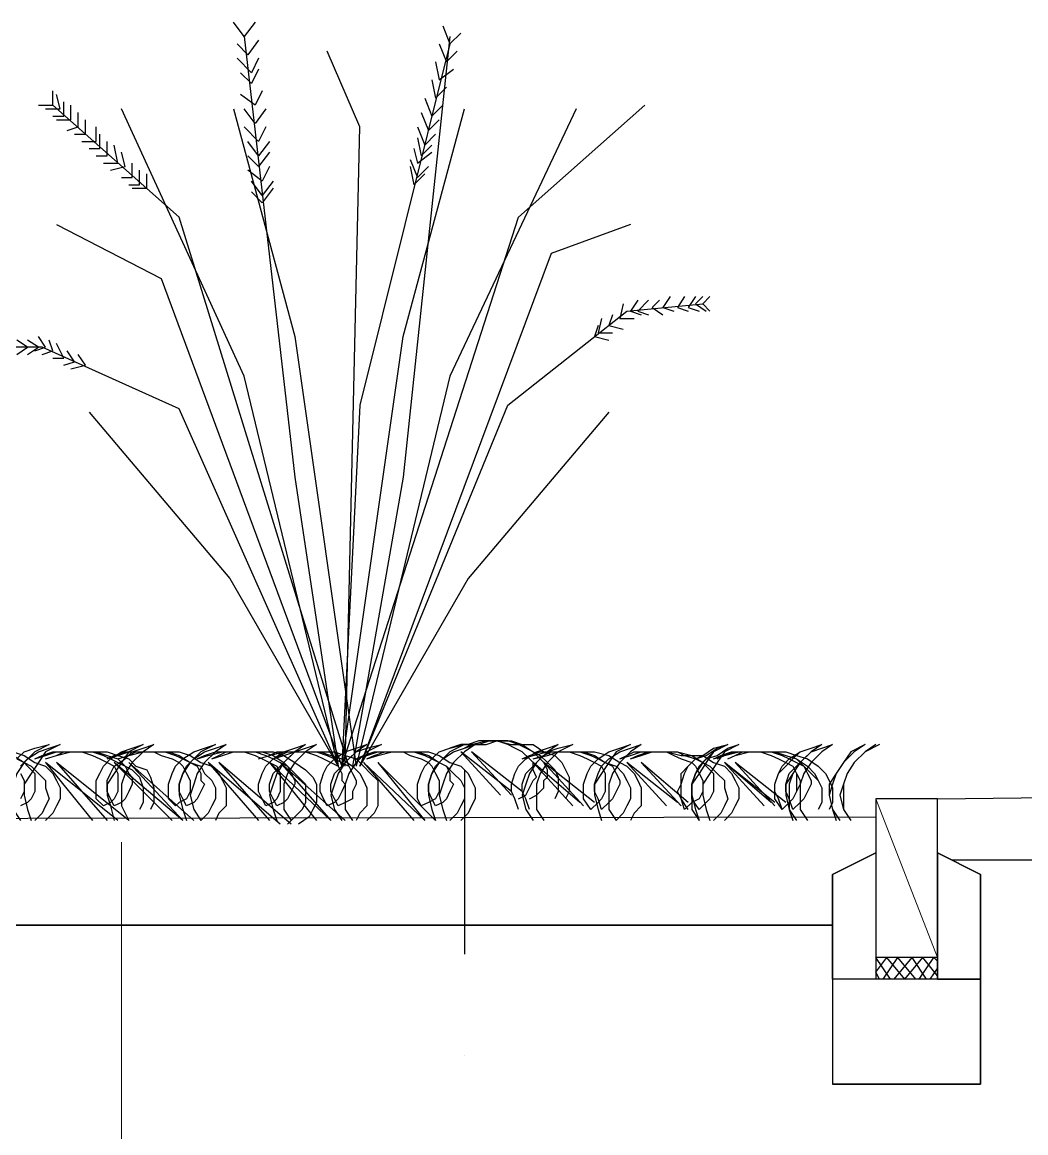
# Model space of a CAD drawing. Header units: inches. Extents: x 11 to 850, y 10 to 598.
# Drawn here: x 389.8 to 407.88, y 455.81 to 475.81 of the extents above; entities that cross this region are included whole.
import ezdxf

# ---------------------------------------------------------------- set-up
doc = ezdxf.new("R2010")
doc.units = ezdxf.units.IN
doc.header["$MEASUREMENT"] = 0
doc.layers.add('PDF_Geometry', color=7, linetype='Continuous')

msp = doc.modelspace()

# ---------------------------------------------------------------- linework, layer by layer
at = {"layer": 'PDF_Geometry', "color": 3, "lineweight": 25}
for points in [[(393.994, 475.809), (393.799, 475.549), (393.604, 475.809)], [(397.376, 475.744), (397.506, 475.419), (397.701, 475.614)], [(394.059, 475.484), (393.864, 475.224), (393.669, 475.419)], [(393.799, 475.549), (394.71, 467.615), (395.49, 462.412)], [(397.506, 475.419), (395.88, 468.915), (395.555, 462.412), (396.661, 470.151), (397.766, 474.248)], [(397.506, 475.549), (396.661, 467.615), (395.75, 462.412)], [(397.311, 475.419), (397.441, 475.094), (397.636, 475.289)], [(395.62, 462.412), (395.88, 473.923), (395.295, 475.289)], [(394.059, 475.159), (393.929, 474.899), (393.669, 475.159)], [(397.246, 475.094), (397.311, 474.769), (397.571, 474.964)], [(394.059, 474.964), (393.929, 474.704), (393.734, 474.899)], [(397.181, 474.769), (397.246, 474.443), (397.441, 474.639)], [(390.092, 474.313), (390.352, 474.313), (390.352, 474.574)], [(394.124, 474.574), (393.994, 474.313), (393.734, 474.508)], [(390.222, 474.248), (390.482, 474.248), (390.417, 474.508)], [(390.352, 474.118), (390.547, 474.118), (390.547, 474.378)], [(397.051, 474.443), (397.181, 474.118), (397.376, 474.313)], [(395.685, 462.412), (392.628, 472.297), (390.352, 474.313)], [(390.417, 474.053), (390.677, 474.053), (390.677, 474.313)], [(390.612, 473.858), (390.807, 473.923), (390.807, 474.183)], [(391.003, 468.785), (393.539, 465.794), (395.49, 462.412), (393.799, 469.436), (391.588, 474.248)], [(393.604, 474.248), (394.71, 470.151), (395.815, 462.412)], [(394.189, 474.248), (393.994, 473.988), (393.799, 474.248)], [(395.555, 462.412), (398.742, 472.297), (401.018, 474.313)], [(399.782, 474.248), (397.506, 469.436), (395.815, 462.412)], [(396.986, 474.183), (397.116, 473.858), (397.311, 474.053)], [(390.742, 473.793), (390.937, 473.793), (390.937, 474.053)], [(390.872, 473.663), (391.133, 473.663), (391.133, 473.923)], [(391.003, 473.533), (391.198, 473.533), (391.198, 473.793)], [(394.189, 473.923), (394.059, 473.663), (393.799, 473.923)], [(396.921, 473.923), (397.051, 473.598), (397.246, 473.793)], [(391.133, 473.403), (391.328, 473.403), (391.328, 473.663)], [(391.263, 473.273), (391.523, 473.273), (391.458, 473.598)], [(394.254, 473.663), (394.059, 473.403), (393.864, 473.663)], [(396.921, 473.728), (396.986, 473.403), (397.181, 473.598)], [(391.393, 473.143), (391.653, 473.208), (391.588, 473.468)], [(394.254, 473.468), (394.059, 473.208), (393.864, 473.403)], [(396.856, 473.533), (396.921, 473.273), (397.181, 473.468)], [(391.588, 473.013), (391.783, 473.013), (391.783, 473.273)], [(394.254, 473.208), (394.124, 472.948), (393.864, 473.143)], [(396.791, 473.338), (396.921, 473.013), (397.116, 473.208)], [(396.791, 473.208), (396.856, 472.883), (397.051, 473.078)], [(391.718, 472.883), (391.913, 472.883), (391.913, 473.143)], [(391.783, 472.818), (392.043, 472.818), (392.043, 473.078)], [(394.319, 472.948), (394.124, 472.687), (393.929, 472.948)], [(394.319, 472.818), (394.124, 472.557), (393.929, 472.753)], [(390.417, 472.167), (392.303, 471.192), (395.555, 462.412)], [(400.758, 472.167), (399.327, 471.647), (395.88, 462.412)], [(400.888, 470.801), (400.758, 470.606), (400.953, 470.541)], [(401.083, 470.801), (400.888, 470.606), (401.083, 470.541)], [(401.278, 470.801), (401.148, 470.671), (401.343, 470.541)], [(401.473, 470.867), (401.343, 470.671), (401.538, 470.606)], [(401.733, 470.867), (401.603, 470.671), (401.798, 470.606)], [(401.929, 470.867), (401.798, 470.671), (401.994, 470.606)], [(402.059, 470.867), (401.929, 470.736), (402.124, 470.606)], [(402.189, 470.867), (402.059, 470.736), (402.189, 470.606)], [(400.368, 468.785), (397.831, 465.794), (395.88, 462.412), (398.547, 468.915), (400.693, 470.606), (402.059, 470.736)], [(400.628, 470.736), (400.563, 470.476), (400.823, 470.476)], [(400.238, 470.476), (400.173, 470.216), (400.433, 470.216)], [(400.433, 470.541), (400.368, 470.346), (400.628, 470.281)], [(400.173, 470.346), (400.108, 470.151), (400.368, 470.086)], [(389.702, 469.826), (389.897, 469.956), (389.702, 470.086)], [(389.897, 469.826), (390.092, 469.956), (389.897, 470.086)], [(390.027, 469.891), (390.222, 469.956), (390.092, 470.151)], [(390.157, 469.826), (390.352, 469.891), (390.287, 470.086)], [(390.352, 469.761), (390.547, 469.761), (390.417, 470.021)], [(395.49, 462.412), (392.628, 468.85), (390.157, 469.956), (389.377, 469.956)], [(390.547, 469.631), (390.742, 469.696), (390.612, 469.891)], [(390.677, 469.566), (390.937, 469.631), (390.807, 469.826)], [(390.287, 462.802), (390.027, 462.672), (389.832, 462.477), (389.702, 462.282), (389.637, 462.087), (389.637, 461.892), (389.637, 461.631), (389.767, 461.436)], [(389.702, 462.542), (389.832, 462.672), (390.027, 462.737), (390.287, 462.802)], [(389.767, 462.412), (389.897, 462.542), (390.092, 462.672), (390.287, 462.737), (390.482, 462.802)], [(390.482, 462.802), (390.222, 462.672), (390.092, 462.477), (389.962, 462.282), (389.832, 462.087), (389.832, 461.892), (389.897, 461.631), (389.962, 461.436)], [(390.027, 462.542), (390.157, 462.607), (390.352, 462.672), (390.547, 462.672), (390.677, 462.672), (390.872, 462.672), (391.068, 462.607), (391.198, 462.542), (391.328, 462.477), (391.458, 462.412), (391.523, 462.282), (391.523, 462.217), (391.523, 462.087), (391.523, 461.957), (391.458, 461.827), (391.393, 461.761), (391.263, 461.696), (391.133, 461.827), (391.133, 461.957), (391.133, 462.152), (391.198, 462.282), (391.263, 462.412), (391.393, 462.542), (391.588, 462.672), (391.783, 462.737), (391.978, 462.802)], [(390.222, 462.542), (390.417, 462.607), (390.547, 462.672), (390.742, 462.672), (390.937, 462.672), (391.068, 462.672), (391.263, 462.607), (391.393, 462.542), (391.523, 462.477), (391.653, 462.412), (391.718, 462.282), (391.783, 462.217), (391.783, 462.087), (391.718, 461.957), (391.653, 461.827), (391.588, 461.761), (391.458, 461.696), (391.393, 461.827), (391.328, 461.957), (391.328, 462.152), (391.393, 462.282), (391.458, 462.412), (391.653, 462.542), (391.783, 462.672), (391.978, 462.737), (392.173, 462.802), (391.978, 462.672), (391.783, 462.477), (391.653, 462.282), (391.588, 462.087), (391.588, 461.892), (391.588, 461.696), (391.718, 461.436), (390.417, 462.477), (391.328, 461.436)], [(391.328, 462.542), (391.458, 462.607), (391.653, 462.672), (391.783, 462.672), (391.978, 462.672), (392.173, 462.672), (392.303, 462.607), (392.498, 462.542), (392.628, 462.477), (392.693, 462.412), (392.758, 462.282), (392.823, 462.152), (392.823, 462.087), (392.823, 461.957), (392.758, 461.827), (392.628, 461.761), (392.563, 461.696), (392.433, 461.827), (392.433, 461.957), (392.433, 462.087), (392.498, 462.282), (392.563, 462.412), (392.693, 462.542), (392.889, 462.672), (393.084, 462.737), (393.279, 462.802)], [(391.978, 462.802), (391.718, 462.672), (391.588, 462.477), (391.458, 462.282), (391.328, 462.087), (391.328, 461.892), (391.393, 461.696), (391.458, 461.436)], [(391.523, 462.542), (391.718, 462.607), (391.848, 462.672), (392.043, 462.672), (392.173, 462.672), (392.368, 462.672), (392.563, 462.607), (392.693, 462.542), (392.823, 462.477), (392.954, 462.412), (393.019, 462.282), (393.019, 462.152), (393.084, 462.087), (393.019, 461.957), (392.954, 461.827), (392.889, 461.761), (392.758, 461.696), (392.693, 461.827), (392.628, 461.957), (392.628, 462.087), (392.693, 462.282), (392.758, 462.412), (392.889, 462.542), (393.084, 462.672), (393.279, 462.737), (393.474, 462.802)], [(393.279, 462.802), (393.019, 462.672), (392.823, 462.477), (392.693, 462.282), (392.628, 462.087), (392.628, 461.892), (392.693, 461.631), (392.758, 461.436)], [(393.474, 462.802), (393.279, 462.672), (393.084, 462.477), (392.954, 462.282), (392.889, 462.087), (392.823, 461.892), (392.889, 461.631), (393.019, 461.436)], [(392.954, 462.542), (393.084, 462.607), (393.279, 462.672), (393.474, 462.672), (393.604, 462.672), (393.799, 462.672), (393.994, 462.607), (394.124, 462.542), (394.254, 462.477), (394.384, 462.412), (394.449, 462.282), (394.449, 462.152), (394.449, 462.087), (394.449, 461.957), (394.384, 461.827), (394.319, 461.761), (394.189, 461.696), (394.124, 461.827), (394.059, 461.957), (394.059, 462.087), (394.124, 462.282), (394.189, 462.412), (394.319, 462.542), (394.514, 462.672), (394.71, 462.737), (394.905, 462.802)], [(393.214, 462.542), (393.344, 462.607), (393.474, 462.672), (393.669, 462.672), (393.864, 462.672), (393.994, 462.672), (394.189, 462.607), (394.319, 462.542), (394.449, 462.477), (394.58, 462.412), (394.645, 462.282), (394.71, 462.152), (394.71, 462.087), (394.645, 461.957), (394.58, 461.827), (394.514, 461.761), (394.384, 461.696), (394.319, 461.827), (394.254, 461.957), (394.254, 462.087), (394.319, 462.282), (394.449, 462.412), (394.58, 462.542), (394.71, 462.672), (394.905, 462.737), (395.1, 462.802)], [(394.059, 462.542), (394.254, 462.607), (394.384, 462.672), (394.579, 462.672), (394.71, 462.672), (394.905, 462.672), (395.1, 462.607), (395.23, 462.542), (395.36, 462.477), (395.49, 462.412), (395.555, 462.282), (395.555, 462.152), (395.62, 462.087), (395.555, 461.957), (395.49, 461.827), (395.425, 461.761), (395.295, 461.696), (395.23, 461.827), (395.165, 461.957), (395.165, 462.087), (395.23, 462.282), (395.295, 462.412), (395.425, 462.542), (395.62, 462.672), (395.815, 462.737), (396.01, 462.802)], [(394.905, 462.802), (394.71, 462.672), (394.514, 462.477), (394.384, 462.282), (394.319, 462.087), (394.254, 461.892), (394.319, 461.631), (394.384, 461.436)], [(394.319, 462.542), (394.449, 462.607), (394.579, 462.672), (394.775, 462.672), (394.97, 462.672), (395.1, 462.672), (395.295, 462.607), (395.425, 462.542), (395.555, 462.477), (395.685, 462.412), (395.75, 462.282), (395.815, 462.152), (395.815, 462.087), (395.75, 461.957), (395.75, 461.827), (395.62, 461.761), (395.49, 461.696), (395.425, 461.827), (395.36, 461.957), (395.36, 462.087), (395.425, 462.282), (395.555, 462.412), (395.685, 462.542), (395.815, 462.672), (396.01, 462.737), (396.27, 462.802)], [(395.1, 462.802), (394.905, 462.672), (394.71, 462.477), (394.58, 462.282), (394.514, 462.087), (394.514, 461.892), (394.514, 461.631), (394.645, 461.436)], [(396.01, 462.802), (395.815, 462.672), (395.62, 462.477), (395.49, 462.282), (395.425, 462.087), (395.36, 461.892), (395.425, 461.631), (395.555, 461.436)], [(396.27, 462.802), (396.01, 462.672), (395.815, 462.477), (395.685, 462.282), (395.62, 462.087), (395.62, 461.892), (395.62, 461.631), (395.75, 461.436)], [(395.815, 462.542), (395.945, 462.607), (396.14, 462.672), (396.27, 462.672), (396.466, 462.672), (396.661, 462.672), (396.791, 462.607), (396.986, 462.542), (397.116, 462.477), (397.181, 462.412), (397.246, 462.282), (397.311, 462.152), (397.311, 462.087), (397.311, 461.957), (397.246, 461.827), (397.116, 461.761), (396.986, 461.696), (396.921, 461.827), (396.921, 461.957), (396.921, 462.087), (396.986, 462.282), (397.051, 462.412), (397.181, 462.542), (397.311, 462.672), (397.506, 462.737), (397.766, 462.802)], [(396.01, 462.542), (396.14, 462.607), (396.335, 462.672), (396.531, 462.672), (396.661, 462.672), (396.856, 462.672), (397.051, 462.607), (397.181, 462.542), (397.311, 462.477), (397.441, 462.412), (397.506, 462.282), (397.506, 462.152), (397.571, 462.087), (397.506, 461.957), (397.441, 461.827), (397.376, 461.761), (397.246, 461.696), (397.181, 461.827), (397.116, 461.957), (397.116, 462.087), (397.181, 462.282), (397.246, 462.412), (397.376, 462.542), (397.571, 462.672), (397.766, 462.737), (397.961, 462.802)], [(397.766, 462.802), (397.506, 462.672), (397.311, 462.477), (397.181, 462.282), (397.116, 462.087), (397.116, 461.892), (397.181, 461.631), (397.246, 461.436)], [(397.961, 462.802), (397.766, 462.672), (397.571, 462.477), (397.441, 462.282), (397.376, 462.087), (397.311, 461.892), (397.376, 461.631), (397.441, 461.436)], [(398.742, 461.827), (398.872, 461.892), (398.937, 462.022), (399.002, 462.152), (399.067, 462.217), (399.002, 462.347), (399.002, 462.477), (398.937, 462.542), (398.807, 462.672), (398.677, 462.737), (398.547, 462.802), (398.352, 462.867), (398.156, 462.867), (398.026, 462.867), (397.831, 462.802), (397.701, 462.802), (397.506, 462.737)], [(397.506, 462.737), (397.701, 462.802), (397.896, 462.802), (398.156, 462.867), (398.352, 462.867), (398.612, 462.802), (398.807, 462.802), (399.002, 462.672), (399.132, 462.607), (399.262, 462.477), (399.392, 462.347), (399.457, 462.217), (399.457, 462.087), (399.457, 461.957), (399.392, 461.827)], [(398.937, 461.827), (399.067, 461.892), (399.197, 462.022), (399.197, 462.152), (399.262, 462.217), (399.262, 462.347), (399.197, 462.477), (399.132, 462.542), (399.002, 462.672), (398.872, 462.737), (398.742, 462.802), (398.547, 462.867), (398.417, 462.867), (398.221, 462.867), (398.026, 462.802), (397.896, 462.802), (397.766, 462.737)], [(397.766, 462.737), (397.961, 462.802), (398.156, 462.802), (398.352, 462.867), (398.612, 462.867), (398.807, 462.802), (399.002, 462.802), (399.197, 462.672), (399.392, 462.607), (399.522, 462.477), (399.587, 462.347), (399.652, 462.217), (399.652, 462.087), (399.652, 461.957), (399.587, 461.827)], [(398.742, 461.631), (398.677, 461.827), (398.612, 461.957), (398.612, 462.087), (398.677, 462.282), (398.742, 462.412), (398.872, 462.542), (399.067, 462.672), (399.262, 462.737), (399.457, 462.802)], [(398.807, 462.542), (398.937, 462.607), (399.132, 462.672), (399.327, 462.672), (399.457, 462.672), (399.652, 462.672), (399.847, 462.607), (399.977, 462.542), (400.108, 462.477), (400.238, 462.412), (400.303, 462.282), (400.303, 462.152), (400.303, 462.087), (400.303, 461.957), (400.238, 461.827), (400.173, 461.761), (400.043, 461.631), (399.912, 461.827), (399.912, 461.957), (399.912, 462.087), (399.977, 462.282), (400.043, 462.412), (400.173, 462.542), (400.368, 462.672), (400.563, 462.737), (400.758, 462.802)], [(399.457, 462.802), (399.262, 462.672), (399.067, 462.477), (398.937, 462.282), (398.872, 462.087), (398.807, 461.892), (398.872, 461.631), (399.002, 461.436)], [(398.937, 461.631), (398.872, 461.827), (398.807, 461.957), (398.807, 462.087), (398.872, 462.282), (399.002, 462.412), (399.132, 462.542), (399.262, 462.672), (399.457, 462.737), (399.717, 462.802)], [(399.002, 462.542), (399.197, 462.607), (399.327, 462.672), (399.522, 462.672), (399.717, 462.672), (399.847, 462.672), (400.043, 462.607), (400.173, 462.542), (400.303, 462.477), (400.433, 462.412), (400.498, 462.282), (400.563, 462.152), (400.563, 462.087), (400.498, 461.957), (400.433, 461.827), (400.368, 461.761), (400.238, 461.631), (400.173, 461.827), (400.108, 461.957), (400.108, 462.087), (400.173, 462.282), (400.238, 462.412), (400.368, 462.542), (400.563, 462.672), (400.758, 462.737), (400.953, 462.802)], [(399.717, 462.802), (399.457, 462.672), (399.262, 462.477), (399.132, 462.282), (399.067, 462.087), (399.067, 461.892), (399.067, 461.631), (399.197, 461.436)], [(400.758, 462.802), (400.498, 462.672), (400.368, 462.477), (400.238, 462.282), (400.108, 462.087), (400.108, 461.892), (400.173, 461.631), (400.238, 461.436)], [(400.953, 462.802), (400.758, 462.672), (400.563, 462.477), (400.433, 462.282), (400.368, 462.087), (400.368, 461.892), (400.368, 461.631), (400.498, 461.436)], [(400.563, 462.542), (400.693, 462.607), (400.823, 462.672), (401.018, 462.672), (401.213, 462.672), (401.408, 462.672), (401.538, 462.607), (401.668, 462.542), (401.863, 462.477), (401.929, 462.412), (401.994, 462.282), (402.059, 462.152), (402.059, 462.087), (402.059, 461.957), (401.994, 461.827), (401.863, 461.761), (401.733, 461.631), (401.668, 461.827), (401.603, 461.957), (401.668, 462.087), (401.668, 462.282), (401.798, 462.412), (401.929, 462.542), (402.059, 462.607), (402.254, 462.737), (402.514, 462.802)], [(400.758, 462.542), (400.888, 462.607), (401.083, 462.672), (401.213, 462.672), (401.408, 462.672), (401.603, 462.672), (401.733, 462.607), (401.929, 462.542), (402.059, 462.477), (402.124, 462.412), (402.254, 462.282), (402.254, 462.152), (402.254, 462.087), (402.254, 461.957), (402.189, 461.827), (402.124, 461.761), (401.994, 461.631), (401.864, 461.827), (401.864, 461.957), (401.864, 462.087), (401.929, 462.282), (401.994, 462.412), (402.124, 462.542), (402.319, 462.607), (402.514, 462.737), (402.709, 462.802)], [(401.798, 461.631), (401.668, 461.827), (401.668, 461.957), (401.668, 462.087), (401.733, 462.282), (401.798, 462.412), (401.929, 462.542), (402.124, 462.607), (402.319, 462.737), (402.514, 462.802), (402.254, 462.672), (402.124, 462.477), (401.994, 462.282), (401.864, 462.087), (401.864, 461.892), (401.929, 461.631), (401.994, 461.436)], [(402.514, 462.802), (402.254, 462.672), (402.059, 462.477), (401.929, 462.282), (401.863, 462.087), (401.863, 461.892), (401.863, 461.631), (401.994, 461.436)], [(402.709, 462.802), (402.449, 462.672), (402.319, 462.477), (402.189, 462.282), (402.059, 462.087), (402.059, 461.892), (402.124, 461.631), (402.189, 461.436)], [(402.254, 462.542), (402.384, 462.607), (402.579, 462.672), (402.774, 462.672), (402.904, 462.672), (403.099, 462.672), (403.294, 462.607), (403.424, 462.542), (403.554, 462.477), (403.684, 462.412), (403.75, 462.282), (403.75, 462.152), (403.75, 462.087), (403.75, 461.957), (403.684, 461.827), (403.619, 461.761), (403.489, 461.631), (403.359, 461.827), (403.359, 461.957), (403.359, 462.087), (403.424, 462.282), (403.489, 462.412), (403.619, 462.542), (403.815, 462.672), (404.01, 462.737), (404.205, 462.802)], [(402.319, 462.542), (402.449, 462.607), (402.579, 462.672), (402.774, 462.672), (402.969, 462.672), (403.099, 462.672), (403.294, 462.607), (403.424, 462.542), (403.554, 462.477), (403.684, 462.412), (403.75, 462.282), (403.815, 462.152), (403.815, 462.087), (403.75, 461.957), (403.684, 461.827), (403.619, 461.761), (403.489, 461.631), (403.424, 461.827), (403.359, 461.957), (403.359, 462.087), (403.424, 462.282), (403.554, 462.412), (403.684, 462.542), (403.815, 462.672), (404.01, 462.737), (404.205, 462.802)], [(402.514, 462.542), (402.644, 462.607), (402.774, 462.672), (402.969, 462.672), (403.164, 462.672), (403.294, 462.672), (403.489, 462.607), (403.619, 462.542), (403.75, 462.477), (403.88, 462.412), (403.945, 462.282), (404.01, 462.152), (404.01, 462.087), (403.945, 461.957), (403.88, 461.827), (403.815, 461.761), (403.684, 461.631), (403.619, 461.827), (403.554, 461.957), (403.554, 462.087), (403.619, 462.282), (403.75, 462.412), (403.88, 462.542), (404.01, 462.672), (404.205, 462.737), (404.4, 462.802)], [(404.205, 462.802), (404.01, 462.672), (403.815, 462.477), (403.684, 462.282), (403.554, 462.087), (403.554, 461.892), (403.619, 461.631), (403.684, 461.436)], [(404.205, 462.802), (404.01, 462.672), (403.815, 462.477), (403.684, 462.282), (403.619, 462.087), (403.619, 461.892), (403.619, 461.631), (403.75, 461.436)], [(404.4, 462.802), (404.205, 462.672), (404.01, 462.477), (403.88, 462.282), (403.815, 462.087), (403.815, 461.892), (403.815, 461.631), (403.945, 461.436)], [(404.985, 462.802), (404.725, 462.672), (404.595, 462.477), (404.465, 462.282), (404.335, 462.087), (404.335, 461.892), (404.4, 461.631), (404.465, 461.436)], [(404.985, 462.802), (404.79, 462.672), (404.595, 462.477), (404.465, 462.282), (404.4, 462.087), (404.335, 461.892), (404.4, 461.631), (404.53, 461.436)], [(405.18, 462.802), (404.985, 462.672), (404.79, 462.477), (404.66, 462.282), (404.595, 462.087), (404.53, 461.892), (404.595, 461.631), (404.725, 461.436)], [(405.245, 462.802), (404.985, 462.672), (404.79, 462.477), (404.66, 462.282), (404.595, 462.087), (404.595, 461.892), (404.595, 461.631), (404.725, 461.436)], [(388.336, 462.542), (388.531, 462.607), (388.726, 462.672), (388.986, 462.672), (389.182, 462.672), (389.442, 462.672), (389.637, 462.607), (389.832, 462.477), (389.962, 462.412), (390.092, 462.282), (390.222, 462.152), (390.222, 462.022), (390.287, 461.827), (390.222, 461.696), (390.157, 461.566), (390.027, 461.436)], [(388.531, 462.542), (388.726, 462.607), (388.921, 462.672), (389.182, 462.672), (389.377, 462.672), (389.637, 462.672), (389.832, 462.607), (390.027, 462.477), (390.222, 462.412), (390.352, 462.282), (390.417, 462.152), (390.482, 462.022), (390.482, 461.827), (390.417, 461.696), (390.352, 461.566), (390.222, 461.436)], [(390.027, 462.542), (390.222, 462.607), (390.417, 462.672), (390.677, 462.672), (390.872, 462.672), (391.133, 462.672), (391.328, 462.607), (391.523, 462.542), (391.653, 462.412), (391.783, 462.347), (391.913, 462.217), (391.978, 462.022), (391.978, 461.892), (391.978, 461.761), (391.913, 461.631)], [(390.222, 462.542), (390.417, 462.607), (390.677, 462.672), (390.872, 462.672), (391.068, 462.672), (391.328, 462.672), (391.523, 462.607), (391.718, 462.542), (391.848, 462.412), (392.043, 462.347), (392.108, 462.217), (392.173, 462.022), (392.173, 461.892), (392.173, 461.761), (392.108, 461.631)], [(391.328, 462.542), (391.523, 462.607), (391.718, 462.672), (391.978, 462.672), (392.173, 462.672), (392.433, 462.672), (392.628, 462.607), (392.823, 462.477), (393.019, 462.412), (393.084, 462.282), (393.214, 462.152), (393.279, 462.022), (393.279, 461.827), (393.214, 461.696), (393.149, 461.566), (393.019, 461.436)], [(391.523, 462.542), (391.718, 462.607), (391.978, 462.672), (392.173, 462.672), (392.433, 462.672), (392.628, 462.672), (392.823, 462.607), (393.019, 462.477), (393.214, 462.412), (393.344, 462.282), (393.409, 462.152), (393.474, 462.022), (393.474, 461.827), (393.474, 461.696), (393.344, 461.566), (393.279, 461.436)], [(392.954, 462.542), (393.149, 462.607), (393.409, 462.672), (393.669, 462.672), (393.864, 462.672), (394.124, 462.672), (394.319, 462.607), (394.514, 462.477), (394.645, 462.347), (394.775, 462.217), (394.905, 462.087), (394.905, 461.957), (394.905, 461.761), (394.84, 461.631), (394.71, 461.501), (394.579, 461.371)], [(393.214, 462.542), (393.409, 462.607), (393.604, 462.672), (393.864, 462.672), (394.124, 462.672), (394.319, 462.672), (394.514, 462.607), (394.71, 462.477), (394.905, 462.347), (395.035, 462.217), (395.1, 462.087), (395.1, 461.957), (395.1, 461.761), (395.035, 461.631), (394.97, 461.501), (394.775, 461.371)], [(394.059, 462.542), (394.254, 462.607), (394.514, 462.672), (394.71, 462.672), (394.97, 462.672), (395.165, 462.672), (395.36, 462.607), (395.555, 462.542), (395.75, 462.412), (395.88, 462.282), (395.945, 462.152), (396.01, 462.022), (396.01, 461.827), (396.01, 461.696), (395.88, 461.566), (395.815, 461.436)], [(394.319, 462.542), (394.514, 462.607), (394.71, 462.672), (394.97, 462.672), (395.165, 462.672), (395.425, 462.672), (395.62, 462.607), (395.815, 462.542), (395.945, 462.412), (396.075, 462.282), (396.205, 462.152), (396.205, 462.022), (396.205, 461.827), (396.205, 461.696), (396.14, 461.566), (396.01, 461.436)], [(395.815, 462.542), (396.01, 462.607), (396.205, 462.672), (396.466, 462.672), (396.661, 462.672), (396.921, 462.672), (397.116, 462.607), (397.311, 462.477), (397.441, 462.412), (397.571, 462.282), (397.701, 462.152), (397.766, 462.022), (397.766, 461.827), (397.701, 461.696), (397.636, 461.566), (397.506, 461.436)], [(396.01, 462.542), (396.205, 462.607), (396.466, 462.672), (396.661, 462.672), (396.921, 462.672), (397.116, 462.672), (397.311, 462.607), (397.506, 462.477), (397.701, 462.412), (397.831, 462.282), (397.896, 462.152), (397.961, 462.022), (397.961, 461.827), (397.896, 461.696), (397.831, 461.566), (397.701, 461.436)], [(398.612, 461.957), (397.701, 462.672)], [(397.701, 462.672), (398.417, 461.892)], [(398.807, 461.957), (397.896, 462.672)], [(397.896, 462.672), (398.612, 461.892)], [(398.807, 462.542), (399.002, 462.607), (399.262, 462.672), (399.457, 462.672), (399.717, 462.672), (399.912, 462.672), (400.108, 462.607), (400.303, 462.477), (400.498, 462.412), (400.628, 462.282), (400.693, 462.152), (400.758, 462.022), (400.758, 461.827), (400.693, 461.696), (400.628, 461.566), (400.498, 461.436)], [(399.002, 462.542), (399.262, 462.607), (399.457, 462.672), (399.652, 462.672), (399.912, 462.672), (400.108, 462.672), (400.368, 462.607), (400.563, 462.477), (400.693, 462.412), (400.823, 462.282), (400.888, 462.152), (400.953, 462.022), (400.953, 461.827), (400.953, 461.696), (400.823, 461.566), (400.758, 461.436)], [(400.563, 462.542), (400.758, 462.607), (400.953, 462.672), (401.213, 462.672), (401.408, 462.672), (401.668, 462.607), (401.863, 462.607), (402.059, 462.477), (402.189, 462.412), (402.319, 462.282), (402.449, 462.152), (402.449, 462.022), (402.514, 461.827), (402.449, 461.696), (402.384, 461.566), (402.254, 461.436)], [(400.758, 462.542), (400.953, 462.607), (401.148, 462.672), (401.408, 462.672), (401.603, 462.672), (401.864, 462.607), (402.059, 462.607), (402.254, 462.477), (402.449, 462.412), (402.579, 462.282), (402.644, 462.152), (402.709, 462.022), (402.709, 461.827), (402.644, 461.696), (402.579, 461.566), (402.449, 461.436)], [(402.254, 462.542), (402.449, 462.607), (402.644, 462.672), (402.904, 462.672), (403.099, 462.672), (403.359, 462.672), (403.554, 462.607), (403.75, 462.542), (403.88, 462.412), (404.01, 462.282), (404.14, 462.152), (404.205, 462.022), (404.205, 461.892), (404.205, 461.761), (404.14, 461.631)], [(402.319, 462.542), (402.449, 462.607), (402.709, 462.672), (402.904, 462.672), (403.164, 462.672), (403.359, 462.672), (403.554, 462.607), (403.75, 462.542), (403.945, 462.412), (404.075, 462.282), (404.14, 462.152), (404.205, 462.022), (404.205, 461.892), (404.205, 461.761), (404.14, 461.631)], [(402.514, 462.542), (402.644, 462.607), (402.904, 462.672), (403.099, 462.672), (403.359, 462.672), (403.554, 462.672), (403.75, 462.607), (403.945, 462.542), (404.14, 462.412), (404.27, 462.282), (404.335, 462.152), (404.4, 462.022), (404.4, 461.892), (404.4, 461.761), (404.335, 461.631)], [(389.702, 462.542), (389.832, 462.477), (389.897, 462.412), (390.027, 462.282), (390.027, 462.152), (390.027, 462.087), (390.027, 461.957), (389.962, 461.827), (389.897, 461.761), (389.767, 461.696)], [(391.523, 461.436), (390.222, 462.477)], [(390.222, 462.477), (391.068, 461.436)], [(392.693, 461.436), (391.458, 462.477)], [(391.458, 462.477), (392.498, 461.436)], [(392.889, 461.436), (391.718, 462.477)], [(391.718, 462.477), (392.693, 461.436)], [(394.449, 461.371), (393.149, 462.477)], [(393.149, 462.477), (394.059, 461.436)], [(394.645, 461.371), (393.344, 462.477)], [(393.344, 462.477), (394.254, 461.436)], [(395.36, 461.436), (394.254, 462.477)], [(394.254, 462.477), (395.1, 461.436)], [(395.62, 461.436), (394.449, 462.477)], [(394.449, 462.477), (395.36, 461.436)], [(397.051, 461.436), (395.945, 462.477)], [(395.945, 462.477), (396.856, 461.436)], [(397.246, 461.436), (396.205, 462.477)], [(396.205, 462.477), (397.051, 461.436)], [(399.847, 461.761), (399.002, 462.477)], [(399.002, 462.477), (399.717, 461.696)], [(400.108, 461.761), (399.197, 462.477)], [(399.197, 462.477), (399.912, 461.696)], [(401.603, 461.761), (400.693, 462.477)], [(400.693, 462.477), (401.408, 461.696)], [(401.798, 461.761), (400.953, 462.477)], [(400.953, 462.477), (401.668, 461.696)], [(403.294, 461.761), (402.449, 462.477)], [(402.449, 462.477), (403.164, 461.696)], [(403.359, 461.761), (402.449, 462.477)], [(402.449, 462.477), (403.164, 461.696)], [(403.554, 461.761), (402.644, 462.477)], [(402.644, 462.477), (403.359, 461.696)], [(389.767, 462.282), (389.832, 462.152), (389.832, 462.087), (389.832, 461.957), (389.767, 461.827)], [(363.167, 461.436), (405.18, 461.501)], [(363.883, 459.55), (404.4, 459.55)]]:
    msp.add_lwpolyline(points, dxfattribs=at)
at = {"layer": 'PDF_Geometry', "lineweight": 25}
for points in [[(397.766, 462.347), (397.766, 459.03)], [(405.766, 461.827), (405.18, 461.827)], [(405.18, 461.827), (405.18, 459.94)], [(406.286, 459.94), (406.286, 461.826), (405.766, 461.826)], [(405.18, 460.851), (404.4, 460.461), (404.4, 458.575)], [(405.18, 460.851), (405.18, 458.575), (404.4, 458.575), (404.4, 460.461), (405.18, 460.851)], [(406.286, 460.851), (407.066, 460.461)], [(406.286, 460.851), (406.286, 458.575), (407.066, 458.575), (407.066, 460.461), (406.286, 460.851)], [(407.066, 460.461), (407.066, 459.745)], [(405.18, 459.94), (405.18, 458.575)], [(406.286, 458.575), (406.286, 459.94)], [(407.066, 459.745), (407.066, 456.689)], [(405.766, 458.965), (405.18, 458.965)], [(405.18, 458.965), (405.18, 458.965)], [(405.18, 458.705), (405.375, 458.965)], [(405.44, 458.575), (405.18, 458.965), (405.18, 458.965)], [(405.31, 458.575), (405.571, 458.965)], [(405.701, 458.575), (405.375, 458.965)], [(405.506, 458.575), (405.831, 458.965)], [(405.896, 458.575), (405.571, 458.965)], [(405.701, 458.575), (406.026, 458.965)], [(406.286, 458.965), (405.766, 458.965)], [(406.091, 458.575), (405.831, 458.965)], [(405.961, 458.575), (406.221, 458.965)], [(406.286, 458.64), (406.026, 458.965)], [(406.156, 458.575), (406.286, 458.77)], [(406.286, 458.9), (406.221, 458.965)], [(405.18, 458.575), (404.4, 458.575), (404.4, 456.689)], [(404.4, 458.575), (404.4, 456.689), (407.066, 456.689), (407.066, 458.575), (404.4, 458.575)], [(405.245, 458.575), (405.18, 458.705)], [(405.766, 458.575), (405.18, 458.575)], [(406.286, 458.575), (405.766, 458.575)], [(407.066, 458.575), (406.286, 458.575)], [(397.766, 457.209), (397.766, 457.209)], [(405.18, 456.689), (404.4, 456.689)], [(405.766, 456.689), (405.18, 456.689)], [(406.286, 456.689), (405.766, 456.689)], [(407.066, 456.689), (406.286, 456.689)]]:
    msp.add_lwpolyline(points, dxfattribs=at)
at = {"layer": 'PDF_Geometry', "color": 252, "lineweight": 0, "true_color": 0x989898}
for points in [[(406.286, 461.827), (405.18, 461.827), (406.286, 458.965), (406.286, 461.827)], [(405.18, 461.827), (406.286, 458.965), (405.18, 458.965), (405.18, 461.827)]]:
    msp.add_lwpolyline(points, dxfattribs=at)
at = {"layer": 'PDF_Geometry', "color": 1, "lineweight": 25}
for points in [[(406.286, 461.827), (411.814, 461.892)], [(363.167, 461.436), (405.18, 461.501), (405.18, 460.851), (404.4, 460.461), (404.4, 459.55), (363.883, 459.55), (363.883, 460.461), (363.167, 460.851), (363.167, 461.436)], [(411.814, 460.721), (406.546, 460.721)]]:
    msp.add_lwpolyline(points, dxfattribs=at)
at = {"layer": 'PDF_Geometry', "color": 6, "lineweight": 20}
msp.add_lwpolyline([(391.588, 461.046), (391.588, 455.193)], dxfattribs=at)

doc.saveas('drawing.dxf')
